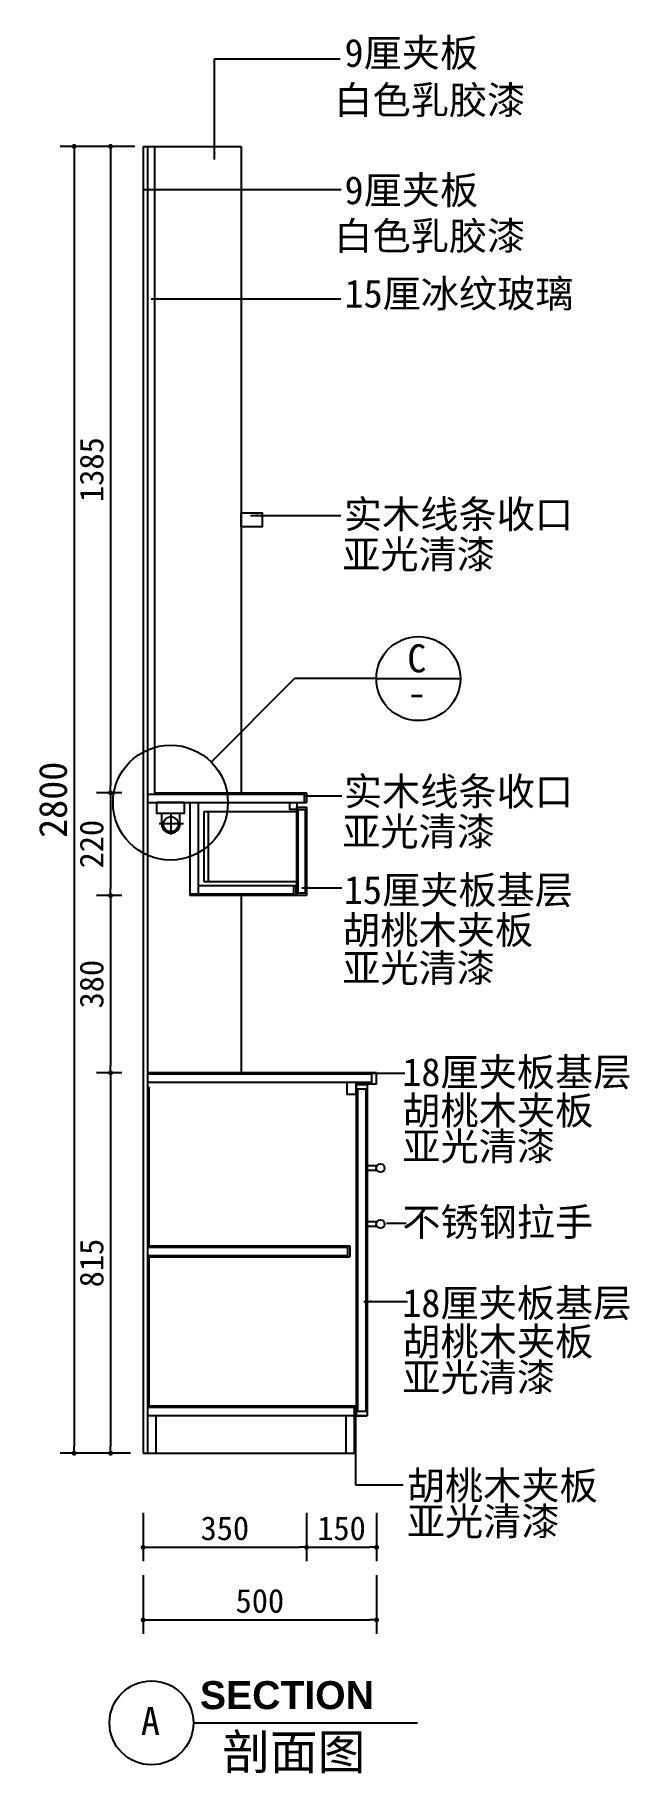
# Model space of a CAD drawing. Extents: x 4590 to 5863, y 3854 to 7578.
import ezdxf
from ezdxf.enums import TextEntityAlignment as Align

# ---------------------------------------------------------------- set-up
doc = ezdxf.new("R2010")
doc.units = 0
doc.header["$LTSCALE"] = 10
doc.header["$MEASUREMENT"] = 0
doc.header["$PDMODE"] = 2
doc.header["$PDSIZE"] = -3
doc.layers.get('0').update_dxf_attribs({"linetype": 'CONTINUOUS'})
doc.layers.get('DEFPOINTS').update_dxf_attribs({"linetype": 'CONTINUOUS'})
for name, color, linetype in [('2', 2, 'CONTINUOUS'), ('3', 3, 'CONTINUOUS'), ('4', 4, 'CONTINUOUS'), ('7', 7, 'CONTINUOUS'), ('DIM', 3, 'CONTINUOUS'), ('TEXT', 3, 'CONTINUOUS')]:
    doc.layers.add(name, color=color, linetype=linetype)
doc.styles.add('HT', font='swisseb.ttf')
doc.styles.add('HZ', font='SIMFANG0.TTF')
doc.dimstyles.new('BOOK', dxfattribs={"dimscale": 30, "dimtxt": 1.7, "dimasz": 0.5, "dimexe": 1, "dimexo": 1, "dimgap": 0.5, "dimtad": 1, "dimdec": 0, "dimzin": 0, "dimtxsty": 'HZ', "dimblk": 'DOT', "dimblk1": 'DOT', "dimblk2": 'DOT', "dimsah": 1, "dimcen": 0, "dimazin": 3, "dimtfac": 0.5, "dimtdec": 0, "dimtix": 1, "dimtofl": 0, "dimtmove": 0, "dimatfit": 3, "dimtolj": 1, "dimtzin": 0})
doc.dimstyles.new('书稿', dxfattribs={"dimscale": 30, "dimtxt": 2, "dimasz": 0.5, "dimexe": 1, "dimexo": 1, "dimgap": 0.5, "dimtad": 1, "dimdec": 0, "dimzin": 0, "dimtxsty": 'HZ', "dimblk1": 'DOT', "dimblk2": 'DOT', "dimsah": 1, "dimcen": 0, "dimclrd": 256, "dimclre": 256, "dimclrt": 256, "dimazin": 3, "dimtfac": 0.5, "dimtdec": 0, "dimtix": 1, "dimtmove": 0, "dimatfit": 3, "dimtolj": 1, "dimtzin": 0})

# ---------------------------------------------------------------- blocks, each defined once
blk = doc.blocks.new('_DOT')
at = {"color": 0, "linetype": 'BYBLOCK'}
blk.add_line((-0.35, 0), (-1, 0), dxfattribs=at)
at = {"color": 0, "linetype": 'BYBLOCK', "const_width": 0.35}
blk.add_lwpolyline([(-0.175, 0, 1), (0.175, 0, 1)], format="xyb", close=True, dxfattribs=at)
blk = doc.blocks.new('*D11')
at = {"color": 0, "linetype": 'BYBLOCK'}
for p, q in [((12532.8, 4730.1), (12532.8, 4604.6)), ((13032.8, 4730.1), (13032.8, 4604.6)), ((12547.8, 4634.6), (13017.8, 4634.6))]:
    blk.add_line(p, q, dxfattribs=at)
at = {"layer": 'DEFPOINTS', "color": 0, "linetype": 'BYBLOCK'}
for p in [(12532.8, 4760.1), (13032.8, 4760.1), (13032.8, 4634.6)]:
    blk.add_point(p, dxfattribs=at)
at = {"color": 0, "linetype": 'BYBLOCK', "xscale": 15, "yscale": 15, "zscale": 15, "rotation": 180}
blk.add_blockref('_DOT', (12532.8, 4634.6), dxfattribs=at)
at = {"color": 0, "linetype": 'BYBLOCK', "xscale": 15, "yscale": 15, "zscale": 15}
blk.add_blockref('_DOT', (13032.8, 4634.6), dxfattribs=at)
at = {"color": 0, "linetype": 'BYBLOCK', "insert": (12782.8, 4675.1), "char_height": 51, "attachment_point": 5, "style": 'HZ'}
blk.add_mtext('\\A1;500', dxfattribs=at)
blk = doc.blocks.new('DOT')
at = {"color": 0, "linetype": 'BYBLOCK'}
blk.add_line((-0.35, 0), (-1, 0), dxfattribs=at)
at = {"color": 0, "linetype": 'BYBLOCK', "const_width": 0.35}
blk.add_lwpolyline([(-0.175, 0, 1), (0.175, 0, 1)], format="xyb", close=True, dxfattribs=at)
blk = doc.blocks.new('*D5')
at = {"color": 0, "linetype": 'BYBLOCK'}
for p, q in [((12067.1, 7791.7), (12013.3, 7791.7)), ((12043.3, 7776.7), (12043.3, 6421.7)), ((12067.1, 6406.7), (12013.3, 6406.7))]:
    blk.add_line(p, q, dxfattribs=at)
at = {"layer": 'DEFPOINTS', "color": 0, "linetype": 'BYBLOCK'}
for p in [(12097.1, 7791.7), (12043.3, 6406.7), (12097.1, 6406.7)]:
    blk.add_point(p, dxfattribs=at)
at = {"color": 0, "linetype": 'BYBLOCK', "xscale": 15, "yscale": 15, "zscale": 15}
for p, rotation in [((12043.3, 7791.7), 90), ((12043.3, 6406.7), 270)]:
    blk.add_blockref('_DOT', p, dxfattribs=dict(at, rotation=rotation))
at = {"color": 0, "linetype": 'BYBLOCK', "insert": (12002.8, 7099.2), "char_height": 51, "attachment_point": 5, "rotation": 90, "style": 'HZ'}
blk.add_mtext('\\A1;1385', dxfattribs=at)
blk = doc.blocks.new('*D4')
at = {"linetype": 'BYBLOCK'}
for p, q in [((12392, 7791.7), (12232.3, 7791.7)), ((12262.3, 7776.7), (12262.3, 5006.7)), ((12382.8, 4991.7), (12232.3, 4991.7))]:
    blk.add_line(p, q, dxfattribs=at)
at = {"layer": 'DEFPOINTS', "color": 0, "linetype": 'BYBLOCK'}
for p in [(12422, 7791.7), (12262.3, 4991.7), (12412.8, 4991.7)]:
    blk.add_point(p, dxfattribs=at)
at = {"linetype": 'BYBLOCK', "xscale": 15, "yscale": 15, "zscale": 15}
for p, rotation in [((12262.3, 7791.7), 90), ((12262.3, 4991.7), 270)]:
    blk.add_blockref('_DOT', p, dxfattribs=dict(at, rotation=rotation))
at = {"linetype": 'BYBLOCK', "insert": (12217.3, 6391.7), "char_height": 60, "attachment_point": 5, "rotation": 90, "style": 'HZ'}
blk.add_mtext('\\A1;2800', dxfattribs=at)
blk = doc.blocks.new('*D9')
at = {"color": 0, "linetype": 'BYBLOCK'}
for p, q in [((12532.8, 4863.9), (12532.8, 4760.1)), ((12882.8, 4863.9), (12882.8, 4760.1)), ((12547.8, 4790.1), (12867.8, 4790.1))]:
    blk.add_line(p, q, dxfattribs=at)
at = {"layer": 'DEFPOINTS', "color": 0, "linetype": 'BYBLOCK'}
for p in [(12532.8, 4893.9), (12882.8, 4893.9), (12882.8, 4790.1)]:
    blk.add_point(p, dxfattribs=at)
at = {"color": 0, "linetype": 'BYBLOCK', "xscale": 15, "yscale": 15, "zscale": 15, "rotation": 180}
blk.add_blockref('_DOT', (12532.8, 4790.1), dxfattribs=at)
at = {"color": 0, "linetype": 'BYBLOCK', "xscale": 15, "yscale": 15, "zscale": 15}
blk.add_blockref('_DOT', (12882.8, 4790.1), dxfattribs=at)
at = {"color": 0, "linetype": 'BYBLOCK', "insert": (12707.8, 4830.6), "char_height": 51, "attachment_point": 5, "style": 'HZ'}
blk.add_mtext('\\A1;350', dxfattribs=at)
blk = doc.blocks.new('*D7')
at = {"color": 0, "linetype": 'BYBLOCK'}
for p, q in [((12043.3, 6171.7), (12043.3, 5821.7)), ((12067.1, 5806.7), (12013.3, 5806.7))]:
    blk.add_line(p, q, dxfattribs=at)
at = {"layer": 'DEFPOINTS', "color": 0, "linetype": 'BYBLOCK'}
for p in [(12097.1, 6186.7), (12043.3, 5806.7), (12097.1, 5806.7)]:
    blk.add_point(p, dxfattribs=at)
at = {"color": 0, "linetype": 'BYBLOCK', "xscale": 15, "yscale": 15, "zscale": 15}
for p, rotation in [((12043.3, 6186.7), 90), ((12043.3, 5806.7), 270)]:
    blk.add_blockref('_DOT', p, dxfattribs=dict(at, rotation=rotation))
at = {"color": 0, "linetype": 'BYBLOCK', "insert": (12002.8, 5996.7), "char_height": 51, "attachment_point": 5, "rotation": 90, "style": 'HZ'}
blk.add_mtext('\\A1;380', dxfattribs=at)
blk = doc.blocks.new('*D8')
at = {"color": 0, "linetype": 'BYBLOCK'}
for p, q in [((12043.3, 5791.7), (12043.3, 5006.7)), ((12067.1, 4991.7), (12013.3, 4991.7))]:
    blk.add_line(p, q, dxfattribs=at)
at = {"layer": 'DEFPOINTS', "color": 0, "linetype": 'BYBLOCK'}
for p in [(12097.1, 5806.7), (12043.3, 4991.7), (12097.1, 4991.7)]:
    blk.add_point(p, dxfattribs=at)
at = {"color": 0, "linetype": 'BYBLOCK', "xscale": 15, "yscale": 15, "zscale": 15}
for p, rotation in [((12043.3, 5806.7), 90), ((12043.3, 4991.7), 270)]:
    blk.add_blockref('_DOT', p, dxfattribs=dict(at, rotation=rotation))
at = {"color": 0, "linetype": 'BYBLOCK', "insert": (12002.8, 5399.2), "char_height": 51, "attachment_point": 5, "rotation": 90, "style": 'HZ'}
blk.add_mtext('\\A1;815', dxfattribs=at)
blk = doc.blocks.new('*D6')
at = {"color": 0, "linetype": 'BYBLOCK'}
for p, q in [((12043.3, 6391.7), (12043.3, 6201.7)), ((12067.1, 6186.7), (12013.3, 6186.7))]:
    blk.add_line(p, q, dxfattribs=at)
at = {"layer": 'DEFPOINTS', "color": 0, "linetype": 'BYBLOCK'}
for p in [(12097.1, 6406.7), (12043.3, 6186.7), (12097.1, 6186.7)]:
    blk.add_point(p, dxfattribs=at)
at = {"color": 0, "linetype": 'BYBLOCK', "xscale": 15, "yscale": 15, "zscale": 15}
for p, rotation in [((12043.3, 6406.7), 90), ((12043.3, 6186.7), 270)]:
    blk.add_blockref('_DOT', p, dxfattribs=dict(at, rotation=rotation))
at = {"color": 0, "linetype": 'BYBLOCK', "insert": (12002.8, 6296.7), "char_height": 51, "attachment_point": 5, "rotation": 90, "style": 'HZ'}
blk.add_mtext('\\A1;220', dxfattribs=at)
blk = doc.blocks.new('D-RG')
at = {"layer": '3'}
for p, q in [((-25.2, 40.9), (21.9, 40.9)), ((-1, 23.3), (-1, 62.2))]:
    blk.add_line(p, q, dxfattribs=at)
blk.add_circle((-0.7, 41.9), 14.4, dxfattribs=at)
at = {"layer": '7'}
for p, q in [((-18.3, 41.9), (-18.3, 20.3)), ((17, 41.9), (17, 20.3))]:
    blk.add_line(p, q, dxfattribs=at)
blk.add_lwpolyline([(27.2, 0), (27.2, 20.3), (-27.2, 20.3), (-27.2, 0)], close=True, dxfattribs=at)
blk.add_arc((-0.7, 41.9), 17.6, 356.8047, 183.1953, dxfattribs=at)
blk = doc.blocks.new('日光灯')
at = {"layer": '7', "xscale": 1.104224081122632, "yscale": 1.104224081122632, "zscale": 1.104224081122632, "rotation": 90}
blk.add_blockref('D-RG', (46.3, 16.6), dxfattribs=at)
blk = doc.blocks.new('*D10')
at = {"color": 0, "linetype": 'BYBLOCK'}
for p, q in [((13032.8, 4863.9), (13032.8, 4760.1)), ((12897.8, 4790.1), (13017.8, 4790.1))]:
    blk.add_line(p, q, dxfattribs=at)
at = {"layer": 'DEFPOINTS', "color": 0, "linetype": 'BYBLOCK'}
for p in [(12882.8, 4893.9), (13032.8, 4893.9), (13032.8, 4790.1)]:
    blk.add_point(p, dxfattribs=at)
at = {"color": 0, "linetype": 'BYBLOCK', "xscale": 15, "yscale": 15, "zscale": 15, "rotation": 180}
blk.add_blockref('_DOT', (12882.8, 4790.1), dxfattribs=at)
at = {"color": 0, "linetype": 'BYBLOCK', "xscale": 15, "yscale": 15, "zscale": 15}
blk.add_blockref('_DOT', (13032.8, 4790.1), dxfattribs=at)
at = {"color": 0, "linetype": 'BYBLOCK', "insert": (12957.8, 4830.6), "char_height": 51, "attachment_point": 5, "style": 'HZ'}
blk.add_mtext('\\A1;150', dxfattribs=at)

msp = doc.modelspace()

# ---------------------------------------------------------------- linework, layer by layer
at = {"layer": '2'}
msp.add_line((4821.8, 7339.2), (4821.8, 4539.2), dxfattribs=at)
at = {"layer": '2', "color": 1}
msp.add_line((4821.8, 4539.2), (5276.8, 4539.2), dxfattribs=at)
at = {"layer": '3'}
for p, q in [((4830.8, 4980.7), (5259.8, 4980.7)), ((4830.8, 4962.7), (5259.8, 4962.7)), ((5273.8, 4637.2), (5276.8, 4640.2))]:
    msp.add_line(p, q, dxfattribs=at)
at = {"layer": '4'}
for p, q in [((4821.8, 7339.2), (5031.8, 7339.2)), ((4845.8, 7339.2), (4845.8, 5951.2)), ((4845.8, 5954.2), (5171.8, 5954.2)), ((5150.8, 5734.2), (5150.8, 5923.2)), ((5150.8, 5923.2), (5171.8, 5923.2)), ((5166.8, 5954.2), (5166.8, 5933.2)), ((5166.8, 5933.2), (5171.8, 5933.2)), ((5171.8, 5954.2), (5171.8, 5933.2)), ((5171.8, 5923.2), (5171.8, 5734.2)), ((5150.8, 5918.2), (5171.8, 5918.2)), ((5149.8, 5734.2), (5149.8, 5755.2)), ((5171.8, 5739.2), (5150.8, 5739.2)), ((5149.8, 5734.2), (4921.8, 5734.2)), ((5171.8, 5734.2), (5150.8, 5734.2)), ((5321.8, 5354.2), (4830.8, 5354.2)), ((5321.8, 5330.2), (5277.8, 5330.2)), ((5277.8, 5329.2), (5301.8, 5329.2)), ((5301.8, 5329.2), (5301.8, 4619.2)), ((5311.8, 5330.2), (5311.8, 5354.2)), ((5321.8, 5330.2), (5321.8, 5354.2)), ((4833.8, 5324.2), (4833.8, 4980.7)), ((5301.8, 5319.2), (5277.8, 5319.2)), ((4833.8, 4962.7), (4833.8, 4637.2)), ((5276.8, 4640.2), (4833.8, 4640.2)), ((5276.8, 4640.2), (5276.8, 4619.2)), ((5276.8, 4619.2), (5276.8, 4539.2)), ((5277.8, 4629.2), (5301.8, 4629.2)), ((5301.8, 4619.2), (5277.8, 4619.2)), ((5277.8, 4619.2), (5301.8, 4619.2))]:
    msp.add_line(p, q, dxfattribs=at)
msp.add_lwpolyline([(5277.8, 5329.2), (5277.8, 4619.2)], dxfattribs=at)
for centre in [(5330, 5150.2), (5330, 5030.2)]:
    msp.add_circle(centre, 9, dxfattribs=at)
at = {"layer": '7'}
for p, q in [((4830.8, 7339.2), (4830.8, 4539.2)), ((5031.8, 7339.2), (5031.8, 5954.2)), ((4830.8, 5951.2), (5166.8, 5951.2)), ((4830.8, 5933.2), (5166.8, 5933.2)), ((4921.8, 5933.2), (4921.8, 5734.2)), ((4939.8, 5933.2), (4939.8, 5737.2)), ((4951.8, 5914.2), (5150.8, 5914.2)), ((4951.8, 5914.2), (4951.8, 5764.2)), ((4960.8, 5914.2), (4960.8, 5764.2)), ((5153.8, 5739.2), (5153.8, 5918.2)), ((5168.8, 5918.2), (5168.8, 5739.2)), ((5144.8, 5737.2), (4921.8, 5737.2)), ((5149.8, 5755.2), (4939.8, 5755.2)), ((4951.8, 5764.2), (5150.8, 5764.2)), ((5144.8, 5734.2), (5144.8, 5755.2)), ((5031.8, 5734.2), (5031.8, 5354.2)), ((5311.8, 5351.2), (4830.8, 5351.2)), ((5311.8, 5333.2), (4830.8, 5333.2)), ((4833.8, 4983.7), (5264.8, 4983.7)), ((4833.8, 4959.7), (5264.8, 4959.7)), ((5259.8, 4983.7), (5259.8, 4959.7)), ((5264.8, 4983.7), (5264.8, 4959.7)), ((5273.8, 4637.2), (4830.8, 4637.2)), ((5273.8, 4619.2), (4830.8, 4619.2)), ((4848.8, 4619.2), (4848.8, 4539.2)), ((5255.8, 4619.2), (5255.8, 4539.2)), ((5273.8, 4637.2), (5273.8, 4539.2))]:
    msp.add_line(p, q, dxfattribs=at)
for points in [[(5031.8, 6554.2), (5031.8, 6554.2), (5076.8, 6554.2), (5076.8, 6524.2), (5031.8, 6524.2), (5031.8, 6524.2), (5031.8, 6554.2)], [(5135.8, 5933.2), (5150.8, 5933.2), (5150.8, 5918.2), (5135.8, 5918.2)], [(5277.8, 5333.2), (5257.8, 5333.2), (5257.8, 5308.2), (5277.8, 5308.2)]]:
    msp.add_lwpolyline(points, close=True, dxfattribs=at)
for points in [[(5280.8, 5319.2), (5280.8, 4629.2)], [(5298.8, 5319.2), (5298.8, 4629.2)], [(5322.2, 5154.7), (5301.8, 5154.7), (5301.8, 5145.7), (5322.2, 5145.7)], [(5322.2, 5034.7), (5301.8, 5034.7), (5301.8, 5025.7), (5322.2, 5025.7)]]:
    msp.add_lwpolyline(points, dxfattribs=at)
at = {"layer": 'TEXT'}
for p in [(4967.4, 6020.2), (5321.4, 6198.8)]:
    msp.add_line(p, (5145.9, 6198.8), dxfattribs=at)
at = {"layer": 'TEXT', "color": 6}
msp.add_line((4929.6, 3961.5), (5409.6, 3961.5), dxfattribs=at)
at = {"layer": 'TEXT'}
msp.add_lwpolyline([(5321.4, 6198.8), (5501.4, 6198.8)], dxfattribs=at)
for centre, radius in [((5411.4, 6198.8), 90), ((4880.3, 5933.2), 123.1)]:
    msp.add_circle(centre, radius, dxfattribs=at)
at = {"layer": 'TEXT', "color": 6}
msp.add_circle((4839.6, 3961.5), 90, dxfattribs=at)

# ---------------------------------------------------------------- block references
at = {"layer": '3', "color": 0, "rotation": 90}
msp.add_blockref('日光灯', (4896.9, 5886.9), dxfattribs=at)

# ---------------------------------------------------------------- texts
at = {"layer": 'TEXT', "style": 'HZ'}
for s, p in [('9厘夹板', (5253.2, 7509.6)), ('白色乳胶漆', (5231.3, 7408.5)), ('9厘夹板', (5253.2, 7215.4)), ('白色乳胶漆', (5231.3, 7117.5)), ('15厘冰纹玻璃', (5253.2, 6993.9)), ('实木线条收口', (5251.9, 6521)), ('亚光清漆', (5248.2, 6435)), ('实木线条收口', (5251.9, 5927.2)), ('亚光清漆', (5248.2, 5841.2)), ('15厘夹板基层', (5251.9, 5716.1)), ('胡桃木夹板', (5248.2, 5630.2)), ('亚光清漆', (5248.2, 5549)), ('18厘夹板基层', (5377, 5325.9)), ('胡桃木夹板', (5377, 5243.5)), ('亚光清漆', (5377, 5166.7)), ('不锈钢拉手', (5377, 5004.6)), ('18厘夹板基层', (5377, 4831.2)), ('胡桃木夹板', (5377, 4748.7)), ('亚光清漆', (5377, 4671.9)), ('胡桃木夹板', (5386.6, 4440)), ('亚光清漆', (5386.6, 4363.3))]:
    msp.add_text(s, height=60, dxfattribs=at).set_placement(p)
for s, p in [('C', (5408.1, 6212.4)), ('-', (5407.9, 6138.6))]:
    msp.add_text(s, height=60, dxfattribs=at).set_placement(p, align=Align.CENTER)
at = {"layer": 'TEXT', "linetype": 'BYBLOCK'}
for s, height, style, p in [('SECTION', 60, 'HT', (4943.5, 3990.9)), ('A', 60, 'HZ', (4816.9, 3935.8)), ('剖面图', 75, 'HZ', (4991.1, 3861.8))]:
    msp.add_text(s, height=height, dxfattribs=dict(at, style=style)).set_placement(p)

# ---------------------------------------------------------------- dimensions: what is measured, and where the dimension line sits
at = {"layer": 'DIM'}
for base, p1, p2, dimstyle, override, picture, middle, set_off in [((4673.9, 4539.2), (4833.7, 7339.2), (4824.4, 4539.2), '书稿', {"dimtxt": 2, "dimexe": 1, "dimblk1": 'DOT', "dimblk2": 'DOT'}, '*D4', (4628.9, 5939.2), (-7588.4, -452.5)), ((4752, 5734.2), (4805.7, 5954.2), (4805.7, 5734.2), 'BOOK', {"dimse1": 1}, '*D6', (4711.5, 5844.2), (-7291.3, -452.5)), ((4752, 5354.2), (4805.7, 5734.2), (4805.7, 5354.2), 'BOOK', {"dimse1": 1}, '*D7', (4711.5, 5544.2), (-7291.3, -452.5)), ((4752, 4539.2), (4805.7, 5354.2), (4805.7, 4539.2), 'BOOK', {"dimse1": 1}, '*D8', (4711.5, 4946.7), (-7291.3, -452.5))]:
    dim = msp.add_linear_dim(base=base, p1=p1, p2=p2, angle=90, dimstyle=dimstyle, override=override, dxfattribs=at)
    dim.commit()
    dim.dimension.update_dxf_attribs({"geometry": picture, "text_midpoint": middle, "insert": set_off})
dim = msp.add_linear_dim(base=(4752, 5954.2), p1=(4805.7, 7339.2), p2=(4805.7, 5954.2), angle=90, dimstyle='BOOK', dxfattribs=at)
dim.commit()
dim.dimension.update_dxf_attribs({"geometry": '*D5', "text_midpoint": (4711.5, 6646.7), "insert": (-7291.3, -452.5)})
for base, p1, p2, picture, middle in [((5171.8, 4337.6), (4821.8, 4441.3), (5171.8, 4441.3), '*D9', (4996.8, 4378.1)), ((5321.8, 4182.1), (4821.8, 4307.6), (5321.8, 4307.6), '*D11', (5071.8, 4222.6))]:
    dim = msp.add_linear_dim(base=base, p1=p1, p2=p2, dimstyle='BOOK', dxfattribs=at)
    dim.commit()
    dim.dimension.update_dxf_attribs({"geometry": picture, "text_midpoint": middle, "insert": (-7711, -452.5)})
dim = msp.add_linear_dim(base=(5321.8, 4337.6), p1=(5171.8, 4441.3), p2=(5321.8, 4441.3), dimstyle='BOOK', override={"dimse1": 1}, dxfattribs=at)
dim.commit()
dim.dimension.update_dxf_attribs({"geometry": '*D10', "text_midpoint": (5246.8, 4378.1), "insert": (-7711, -452.5)})

# ---------------------------------------------------------------- leaders
at = {"layer": 'TEXT'}
for points in [[(4974.7, 7310.8), (4974.7, 7526.9), (5243.6, 7526.9)], [(5168.6, 5947.7), (5247.3, 5947.7)], [(5161.4, 5750.9), (5247.3, 5750.9)], [(5246.2, 5353.4), (5382.2, 5353.4)], [(5342.9, 5032.1), (5385, 5032.1)], [(5294.6, 4864.4), (5387.9, 4864.4)], [(5276.5, 4565), (5276.5, 4471.5), (5379, 4471.5)]]:
    msp.add_leader(points, dimstyle='BOOK', dxfattribs=at)
for points in [[(4820.8, 7246.8), (5246, 7246.8)], [(4838.6, 7012.6), (5245, 7012.6)], [(5052.1, 6548.5), (5245.2, 6548.5)]]:
    msp.add_leader(points, dimstyle='书稿', override={"dimtxt": 2, "dimexe": 1}, dxfattribs=at)

doc.saveas('drawing.dxf')
